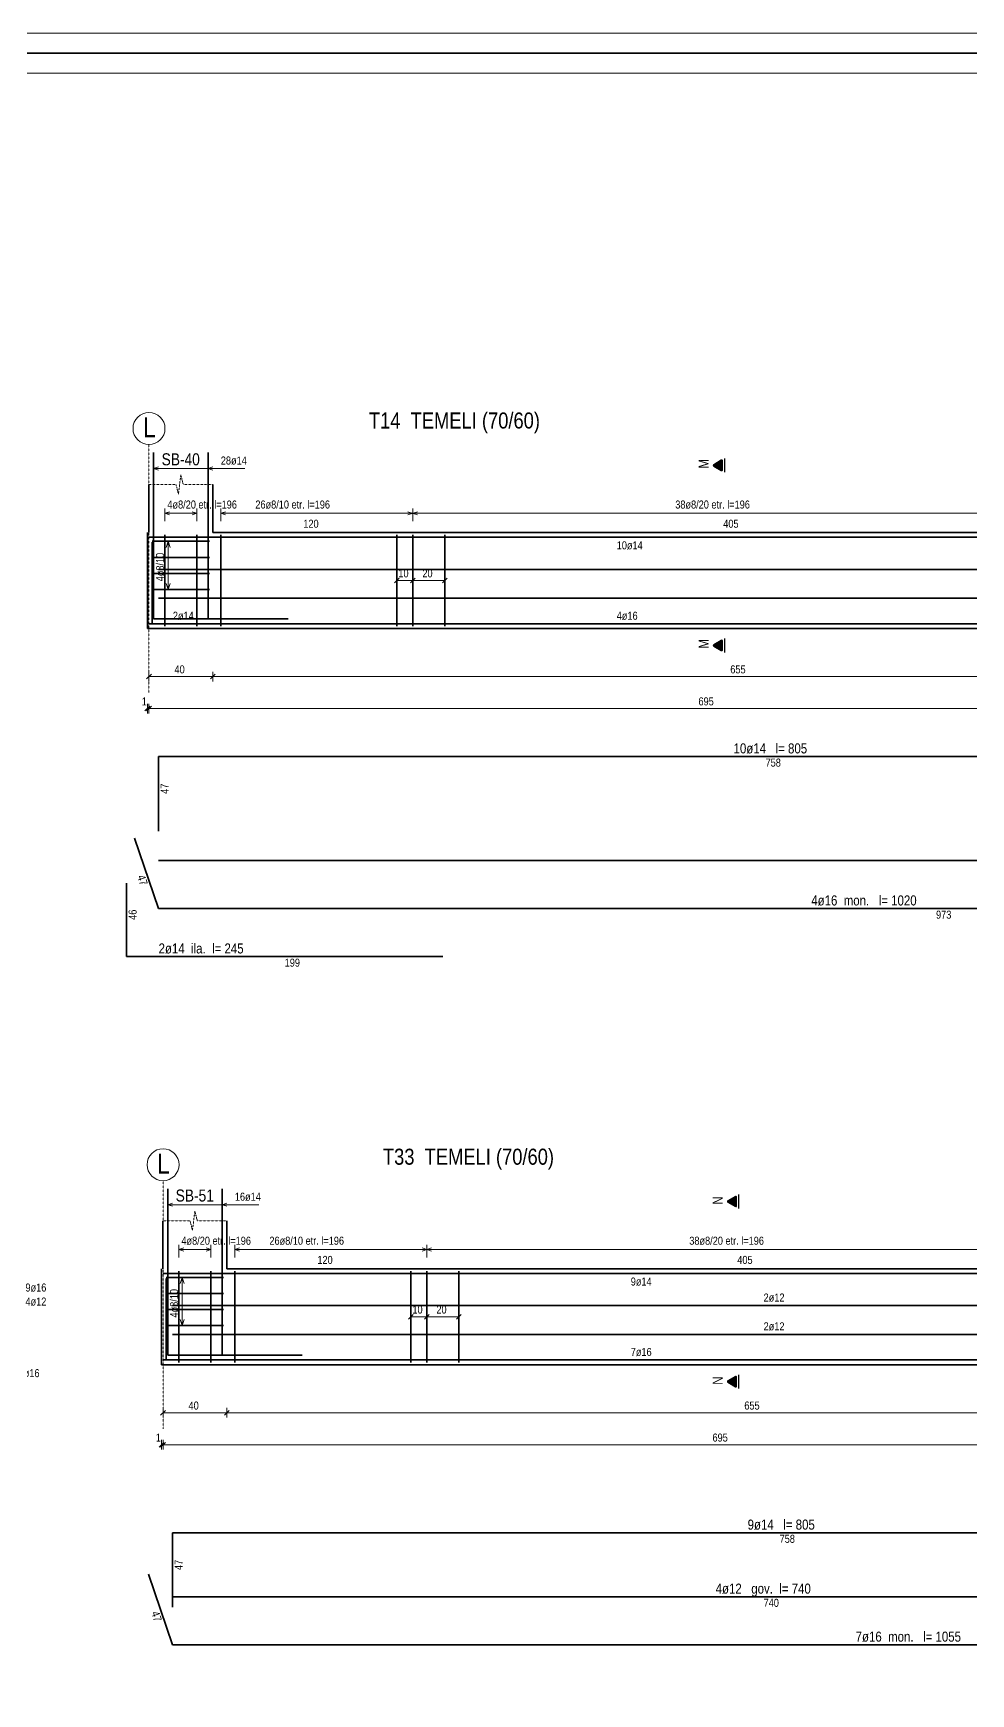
# Model space of a CAD drawing. Header units: millimetres. Extents: x -267 to 94375, y 6431 to 10838.
# Drawn here: x 26423 to 27595, y 8657 to 10732 of the extents above; entities that cross this region are included whole.
import ezdxf

# ---------------------------------------------------------------- set-up
doc = ezdxf.new("R2010")
doc.units = ezdxf.units.MM
doc.header["$LTSCALE"] = 0.0001
doc.linetypes.add('DASHED', pattern=[19.05, 12.7, -6.35])
for name, color, linetype, lineweight in [('AKS BALONU (BEYKENT)', 7, 'Continuous', 20), ('AKS CIZGISI (BEYKENT)', 252, 'DASHED', 20), ('AKS NO (BEYKENT)', 3, 'Continuous', 20), ('DONATI (BEYKENT)', 4, 'Continuous', 35), ('DONATI YAZISI (BEYKENT)', 3, 'Continuous', 20), ('FILIZ (BEYKENT)', 60, 'Continuous', 20), ('I.DONATI OKU (BEYKENT)', 160, 'Continuous', 20), ('KESIT ISMI (BEYKENT)', 6, 'Continuous', 20), ('KESIT SINIRI (BEYKENT)', 241, 'DASHED', 20), ('KESIT_(BEYKENT)', 151, 'Continuous', 25), ('KOLON ISMI (BEYKENT)', 91, 'Continuous', 20), ('OLCU (BEYKENT)', 14, 'Continuous', 20), ('OLCU YAZISI (BEYKENT)', 7, 'Continuous', 20), ('SHEETSUMMARY-50', 152, 'Continuous', 20), ('SheetView', 40, 'Continuous', 20), ('SheetViewOut', 231, 'Continuous', 20), ('TEMEL (BEYKENT)', 2, 'Continuous', 35), ('TEMEL ISMI (BEYKENT)', 40, 'Continuous', 20)]:
    doc.layers.add(name, color=color, linetype=linetype, lineweight=lineweight)
doc.styles.add('OLCU (BEYKENT)', font='')
doc.styles.add('YAZI (BEYKENT)', font='')
doc.styles.get('OLCU (BEYKENT)').set_extended_font_data('Bahnschrift Light Condensed')
doc.styles.get('YAZI (BEYKENT)').set_extended_font_data('Bahnschrift Light Condensed')

msp = doc.modelspace()

# ---------------------------------------------------------------- hatches: boundary and pattern name
at = {"layer": 'KESIT_(BEYKENT)'}
h = msp.add_hatch(color=256, dxfattribs=at)
h.dxf.hatch_style = 1
h.paths.add_polyline_path([(27285.01, 10197.23, 0.5773503), (27283.51, 10198.1), (27274.01, 10192.61, 0.5773503), (27274.01, 10190.88), (27283.51, 10185.39, 0.5773503), (27285.01, 10186.26)])
h = msp.add_hatch(color=256, dxfattribs=at)
h.dxf.hatch_style = 1
h.paths.add_polyline_path([(27285.01, 9972.23, 0.5773503), (27283.51, 9973.1), (27274.01, 9967.61, 0.5773503), (27274.01, 9965.88), (27283.51, 9960.39, 0.5773503), (27285.01, 9961.26)])
h = msp.add_hatch(color=256, dxfattribs=at)
h.dxf.hatch_style = 1
h.paths.add_polyline_path([(27302.56, 9277.23, 0.5773503), (27301.06, 9278.1), (27291.56, 9272.61, 0.5773503), (27291.56, 9270.88), (27301.06, 9265.39, 0.5773503), (27302.56, 9266.26)])
h = msp.add_hatch(color=256, dxfattribs=at)
h.dxf.hatch_style = 1
h.paths.add_polyline_path([(27302.56, 9052.23, 0.5773503), (27301.06, 9053.1), (27291.56, 9047.61, 0.5773503), (27291.56, 9045.88), (27301.06, 9040.39, 0.5773503), (27302.56, 9041.26)])

# ---------------------------------------------------------------- linework, layer by layer
at = {"layer": 'AKS BALONU (BEYKENT)'}
for centre in [(26567.97, 10237.83), (26585.52, 9317.83)]:
    msp.add_circle(centre, 20, dxfattribs=at)
at = {"layer": 'AKS CIZGISI (BEYKENT)'}
for p, q in [((26567.97, 10217.83), (26567.97, 9907.83)), ((26585.52, 9297.83), (26585.52, 8987.83))]:
    msp.add_line(p, q, dxfattribs=at)
at = {"layer": 'DONATI (BEYKENT)'}
for p, q in [((26573.77, 9999.83), (26573.77, 10207.83)), ((26641.77, 9999.83), (26641.77, 10207.83)), ((26567.97, 10101.83), (29638.64, 10101.83)), ((26571.77, 10096.83), (26643.77, 10096.83)), ((26571.97, 9993.83), (26571.97, 10095.83)), ((26587.77, 10104.83), (26587.77, 9990.83)), ((26627.77, 10104.83), (26627.77, 9990.83)), ((26657.77, 10104.83), (26657.77, 9990.83)), ((26877.77, 10104.83), (26877.77, 9990.83)), ((26897.77, 10104.83), (26897.77, 9990.83)), ((26937.77, 10104.83), (26937.77, 9990.83)), ((26571.77, 10076.83), (26643.77, 10076.83)), ((26571.77, 10056.83), (26643.77, 10056.83)), ((26579.96, 10061.83), (29630.64, 10061.83)), ((26571.77, 10036.83), (26643.77, 10036.83)), ((26579.96, 10025.83), (29630.64, 10025.83)), ((26567.97, 9993.83), (29638.64, 9993.83)), ((26741.77, 9999.83), (26573.77, 9999.83)), ((26579.96, 9827.83), (26579.96, 9734.75)), ((26579.96, 9827.83), (28097.76, 9827.83)), ((26549.97, 9725.94), (26579.96, 9637.83)), ((26579.96, 9697.83), (28808.16, 9697.83)), ((26539.97, 9669.83), (26539.97, 9577.83)), ((26579.96, 9637.83), (28524.05, 9637.83)), ((26539.97, 9577.83), (26935.27, 9577.83)), ((26591.31, 9079.83), (26591.31, 9287.83)), ((26659.32, 9079.83), (26659.32, 9287.83)), ((26585.52, 9181.83), (29336.58, 9181.83)), ((26589.31, 9176.83), (26661.31, 9176.83)), ((26589.51, 9073.83), (26589.51, 9175.83)), ((26605.31, 9184.83), (26605.31, 9070.83)), ((26645.32, 9184.83), (26645.32, 9070.83)), ((26675.32, 9184.83), (26675.32, 9070.83)), ((26895.31, 9184.83), (26895.31, 9070.83)), ((26915.31, 9184.83), (26915.31, 9070.83)), ((26955.32, 9184.83), (26955.32, 9070.83)), ((26589.31, 9156.83), (26661.31, 9156.83)), ((26589.31, 9136.83), (26661.31, 9136.83)), ((26597.51, 9141.83), (29324.58, 9141.83)), ((26589.31, 9116.83), (26661.31, 9116.83)), ((26597.51, 9105.83), (29324.58, 9105.83)), ((26585.52, 9073.83), (29336.58, 9073.83)), ((26759.32, 9079.83), (26591.31, 9079.83)), ((26597.51, 8857.83), (26597.51, 8764.75)), ((26597.51, 8857.83), (28115.31, 8857.83)), ((26567.51, 8805.94), (26597.51, 8717.83)), ((26597.51, 8777.83), (28075.31, 8777.83)), ((26597.51, 8717.83), (28617.41, 8717.83))]:
    msp.add_line(p, q, dxfattribs=at)
at = {"layer": 'I.DONATI OKU (BEYKENT)'}
for p, q in [((26573.77, 10187.83), (26579.77, 10189.83)), ((26641.77, 10187.83), (26647.77, 10189.83)), ((26573.77, 10187.83), (26687.77, 10187.83)), ((26573.77, 10187.83), (26579.77, 10185.83)), ((26641.77, 10187.83), (26647.77, 10185.83)), ((26587.77, 10137.83), (26587.77, 10121.83)), ((26587.77, 10131.83), (26593.77, 10133.83)), ((26587.77, 10131.83), (26627.77, 10131.83)), ((26587.77, 10131.83), (26593.77, 10129.83)), ((26627.77, 10131.83), (26621.77, 10133.83)), ((26627.77, 10131.83), (26621.77, 10129.83)), ((26627.77, 10137.83), (26627.77, 10121.83)), ((26657.77, 10137.83), (26657.77, 10121.83)), ((26657.77, 10131.83), (26663.77, 10133.83)), ((26657.77, 10131.83), (27947.76, 10131.83)), ((26657.77, 10131.83), (26663.77, 10129.83)), ((26891.77, 10133.83), (26903.77, 10129.83)), ((26891.77, 10129.83), (26903.77, 10133.83)), ((26897.77, 10137.83), (26897.77, 10121.83)), ((26591.77, 10096.83), (26589.27, 10089.33)), ((26591.77, 10096.83), (26591.77, 10036.83)), ((26591.77, 10096.83), (26594.27, 10089.33)), ((26591.77, 10036.83), (26589.27, 10044.33)), ((26591.77, 10036.83), (26594.27, 10044.33)), ((26591.31, 9267.83), (26597.31, 9269.83)), ((26591.31, 9267.83), (26705.32, 9267.83)), ((26591.31, 9267.83), (26597.31, 9265.83)), ((26659.32, 9267.83), (26665.31, 9269.83)), ((26659.32, 9267.83), (26665.31, 9265.83)), ((26605.31, 9217.83), (26605.31, 9201.83)), ((26605.31, 9211.83), (26611.32, 9213.83)), ((26645.32, 9211.83), (26639.32, 9213.83)), ((26645.32, 9217.83), (26645.32, 9201.83)), ((26675.32, 9217.83), (26675.32, 9201.83)), ((26675.32, 9211.83), (26681.32, 9213.83)), ((26909.31, 9213.83), (26921.32, 9209.83)), ((26909.31, 9209.83), (26921.32, 9213.83)), ((26915.31, 9217.83), (26915.31, 9201.83)), ((26605.31, 9211.83), (26645.32, 9211.83)), ((26605.31, 9211.83), (26611.32, 9209.83)), ((26645.32, 9211.83), (26639.32, 9209.83)), ((26675.32, 9211.83), (27965.31, 9211.83)), ((26675.32, 9211.83), (26681.32, 9209.83)), ((26609.32, 9176.83), (26606.82, 9169.33)), ((26609.32, 9176.83), (26609.32, 9116.83)), ((26609.32, 9176.83), (26611.81, 9169.33)), ((26609.32, 9116.83), (26606.82, 9124.33)), ((26609.32, 9116.83), (26611.81, 9124.33))]:
    msp.add_line(p, q, dxfattribs=at)
at = {"layer": 'KESIT SINIRI (BEYKENT)'}
for p, q in [((26604.77, 10155.83), (26607.77, 10179.83)), ((26607.77, 10179.83), (26610.77, 10167.83)), ((26567.77, 10167.83), (26601.77, 10167.83)), ((26601.77, 10167.83), (26604.77, 10155.83)), ((26610.77, 10167.83), (26647.77, 10167.83)), ((26622.31, 9235.83), (26625.32, 9259.83)), ((26625.32, 9259.83), (26628.31, 9247.83)), ((26585.31, 9247.83), (26619.32, 9247.83)), ((26619.32, 9247.83), (26622.31, 9235.83)), ((26628.31, 9247.83), (26665.31, 9247.83))]:
    msp.add_line(p, q, dxfattribs=at)
at = {"layer": 'KESIT_(BEYKENT)'}
for p, q in [((27287.51, 10200.41), (27287.51, 10183.09)), ((27287.51, 9975.41), (27287.51, 9958.09)), ((27305.06, 9280.41), (27305.06, 9263.09)), ((27305.06, 9055.41), (27305.06, 9038.09))]:
    msp.add_line(p, q, dxfattribs=at)
at = {"layer": 'KESIT_(BEYKENT)', "flags": 128}
for points in [[(27283.51, 10198.1), (27274.01, 10192.61, 0.5773503), (27274.01, 10190.88), (27283.51, 10185.39, 0.5773503), (27285.01, 10186.26), (27285.01, 10197.23, 0.5773503)], [(27283.51, 9973.1), (27274.01, 9967.61, 0.5773503), (27274.01, 9965.88), (27283.51, 9960.39, 0.5773503), (27285.01, 9961.26), (27285.01, 9972.23, 0.5773503)], [(27301.06, 9278.1), (27291.56, 9272.61, 0.5773503), (27291.56, 9270.88), (27301.06, 9265.39, 0.5773503), (27302.56, 9266.26), (27302.56, 9277.23, 0.5773503)], [(27301.06, 9053.1), (27291.56, 9047.61, 0.5773503), (27291.56, 9045.88), (27301.06, 9040.39, 0.5773503), (27302.56, 9041.26), (27302.56, 9052.23, 0.5773503)]]:
    msp.add_lwpolyline(points, format="xyb", close=True, dxfattribs=at)
at = {"layer": 'OLCU (BEYKENT)'}
for p, q in [((26880.77, 10050.83), (26874.77, 10044.83)), ((26877.77, 10053.83), (26877.77, 10041.83)), ((26877.77, 10047.83), (26937.77, 10047.83)), ((26900.77, 10050.83), (26894.77, 10044.83)), ((26897.77, 10053.83), (26897.77, 10041.83)), ((26934.77, 10044.83), (26940.77, 10050.83)), ((26570.97, 9930.83), (26564.97, 9924.83)), ((26567.97, 9933.83), (26567.97, 9921.83)), ((26567.97, 9927.83), (27957.77, 9927.83)), ((26650.77, 9930.83), (26644.77, 9924.83)), ((26647.77, 9933.83), (26647.77, 9921.83)), ((26568.97, 9890.83), (26562.97, 9884.83)), ((26570.97, 9890.83), (26564.97, 9884.83)), ((26565.96, 9893.83), (26565.96, 9881.83)), ((26565.96, 9887.83), (29644.64, 9887.83)), ((26567.97, 9893.83), (26567.97, 9881.83)), ((26898.32, 9130.83), (26892.32, 9124.83)), ((26895.31, 9133.83), (26895.31, 9121.83)), ((26918.32, 9130.83), (26912.32, 9124.83)), ((26915.31, 9133.83), (26915.31, 9121.83)), ((26952.31, 9124.83), (26958.31, 9130.83)), ((26895.31, 9127.83), (26955.32, 9127.83)), ((26588.51, 9010.83), (26582.51, 9004.83)), ((26585.52, 9013.83), (26585.52, 9001.83)), ((26585.52, 9007.83), (27975.31, 9007.83)), ((26668.32, 9010.83), (26662.32, 9004.83)), ((26665.31, 9013.83), (26665.31, 9001.83)), ((26586.51, 8970.83), (26580.51, 8964.83)), ((26588.51, 8970.83), (26582.51, 8964.83)), ((26583.51, 8973.83), (26583.51, 8961.83)), ((26583.51, 8967.83), (29338.58, 8967.83)), ((26585.52, 8973.83), (26585.52, 8961.83))]:
    msp.add_line(p, q, dxfattribs=at)
at = {"layer": 'SHEETSUMMARY-50', "const_width": 2, "flags": 128}
msp.add_lwpolyline([(9013.61, 6556.81), (39480.33, 6556.81), (39480.33, 10706.81), (9013.61, 10706.81)], close=True, dxfattribs=at)
at = {"layer": 'SheetView'}
msp.add_lwpolyline([(9038.61, 6581.81), (38855.33, 6581.81), (38855.33, 10681.81), (9038.61, 10681.81)], close=True, dxfattribs=at)
at = {"layer": 'SheetViewOut'}
msp.add_lwpolyline([(8988.61, 6531.81), (39505.33, 6531.81), (39505.33, 10731.81), (8988.61, 10731.81)], close=True, dxfattribs=at)
at = {"layer": 'TEMEL (BEYKENT)'}
for p, q in [((26567.77, 10167.83), (26567.77, 10107.83)), ((26647.77, 10167.83), (26647.77, 10107.83)), ((26565.96, 10107.83), (26565.96, 9987.83)), ((26647.77, 10107.83), (27957.77, 10107.83)), ((26565.96, 9987.83), (29644.64, 9987.83)), ((26585.31, 9247.83), (26585.31, 9187.83)), ((26665.31, 9247.83), (26665.31, 9187.83)), ((26583.51, 9187.83), (26583.51, 9067.83)), ((26665.31, 9187.83), (27975.31, 9187.83)), ((26583.51, 9067.83), (29338.58, 9067.83))]:
    msp.add_line(p, q, dxfattribs=at)

# ---------------------------------------------------------------- texts
at = {"layer": 'AKS NO (BEYKENT)', "style": 'YAZI (BEYKENT)'}
for p in [(26560.47, 10226.83), (26578.02, 9306.83)]:
    msp.add_text('L', height=25, dxfattribs=at).set_placement(p)
at = {"layer": 'DONATI YAZISI (BEYKENT)', "style": 'YAZI (BEYKENT)'}
for s, height, p in [(' 4ø8/20 etr. l=196', 10, (26587.77, 10137.83)), (' 26ø8/10 etr. l=196', 10, (26697.77, 10137.83)), (' 38ø8/20 etr. l=196', 10, (27222.77, 10137.83)), ('10ø14', 10, (27152.77, 10086.83)), ('2ø14', 10, (26597.77, 9998.83)), ('4ø16', 10, (27152.77, 9998.83)), ('10ø14   l= 805', 12.5, (27298.86, 9831.83)), (' 4ø16  mon.   l= 1020', 12.5, (27392.01, 9641.83)), ('2ø14  ila.  l= 245', 12.5, (26579.96, 9581.83)), (' 4ø8/20 etr. l=196', 10, (26605.31, 9217.83)), (' 26ø8/10 etr. l=196', 10, (26715.31, 9217.83)), (' 38ø8/20 etr. l=196', 10, (27240.31, 9217.83)), ('9ø14', 10, (27170.32, 9166.83)), ('4ø12', 10, (26413.52, 9141.83)), ('9ø16', 10, (26413.52, 9159.33)), ('2ø12', 10, (27336.41, 9146.83)), ('2ø12', 10, (27336.41, 9110.83)), ('7ø16', 10, (27170.32, 9078.83)), ('6ø16', 10, (26405.02, 9052.33)), ('9ø14   l= 805', 12.5, (27316.41, 8861.83)), ('4ø12   gov.  l= 740', 12.5, (27276.41, 8781.83)), (' 7ø16  mon.   l= 1055', 12.5, (27447.46, 8721.83))]:
    msp.add_text(s, height=height, dxfattribs=at).set_placement(p)
for p in [(26586.77, 10046.83), (26604.31, 9126.83)]:
    msp.add_text('4ø8/10', height=10, rotation=90, dxfattribs=at).set_placement(p)
at = {"layer": 'FILIZ (BEYKENT)', "style": 'YAZI (BEYKENT)'}
for s, p in [('28ø14', (26657.77, 10192.83)), ('16ø14', (26675.32, 9272.83))]:
    msp.add_text(s, height=10, dxfattribs=at).set_placement(p)
at = {"layer": 'KESIT ISMI (BEYKENT)', "style": 'YAZI (BEYKENT)'}
for s, p in [('M', (27267.77, 10187.83)), ('M', (27267.77, 9962.83)), ('N', (27285.32, 9267.83)), ('N', (27285.32, 9042.83))]:
    msp.add_text(s, height=12.5, rotation=90, dxfattribs=at).set_placement(p)
at = {"layer": 'KOLON ISMI (BEYKENT)', "style": 'YAZI (BEYKENT)'}
for s, p in [('SB-40', (26583.77, 10191.83)), ('SB-51', (26601.32, 9271.83))]:
    msp.add_text(s, height=15, dxfattribs=at).set_placement(p)
at = {"layer": 'OLCU YAZISI (BEYKENT)', "style": 'OLCU (BEYKENT)'}
for s, p in [(' 120', (26757.77, 10113.83)), (' 405', (27282.77, 10113.83)), ('10', (26879.77, 10051.83)), ('20', (26909.77, 10051.83)), ('40', (26599.87, 9931.83)), ('655', (27294.77, 9931.83)), ('1', (26558.97, 9891.83)), ('695', (27254.97, 9891.83)), ('758', (27338.87, 9815.33)), ('973', (27552.01, 9625.33)), ('199', (26737.62, 9565.33)), (' 120', (26775.32, 9193.83)), (' 405', (27300.31, 9193.83)), ('10', (26897.32, 9131.83)), ('20', (26927.32, 9131.83)), ('40', (26617.42, 9011.83)), ('655', (27312.31, 9011.83)), ('1', (26576.51, 8971.83)), ('695', (27272.51, 8971.83)), ('758', (27356.42, 8845.33)), ('740', (27336.41, 8765.33))]:
    msp.add_text(s, height=10, dxfattribs=at).set_placement(p)
for s, rotation, p in [('47', 90, (26592.46, 9781.29)), ('47', 288.80209, (26553.13, 9677.86)), ('46', 90, (26552.47, 9623.83)), ('47', 90, (26610.01, 8811.29)), ('47', 288.80209, (26570.68, 8757.86))]:
    msp.add_text(s, height=10, rotation=rotation, dxfattribs=at).set_placement(p)
at = {"layer": 'TEMEL ISMI (BEYKENT)', "style": 'YAZI (BEYKENT)'}
for s, p in [('T14  TEMELI (70/60)', (26842.88, 10237.83)), ('T33  TEMELI (70/60)', (26860.43, 9317.83))]:
    msp.add_text(s, height=20, dxfattribs=at).set_placement(p)

doc.saveas('drawing.dxf')
